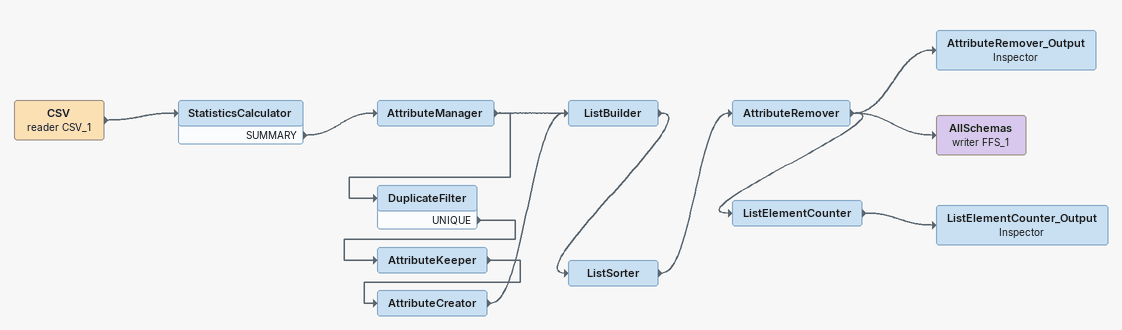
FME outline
CSV (reader CSV_1)
    -> StatisticsCalculator
StatisticsCalculator
    SUMMARY -> AttributeManager
AttributeManager
    -> ListBuilder
    -> DuplicateFilter
DuplicateFilter
    UNIQUE -> AttributeKeeper
AttributeKeeper
    -> AttributeCreator
AttributeCreator
    -> ListBuilder
ListBuilder
    -> ListSorter
ListSorter
    -> AttributeRemover
AttributeRemover
    -> AllSchemas (writer FFS_1)
    -> AttributeRemover_Output
    -> ListElementCounter
AttributeRemover_Output: Inspector
AllSchemas (writer FFS_1)
ListElementCounter
    -> ListElementCounter_Output
ListElementCounter_Output: Inspector
